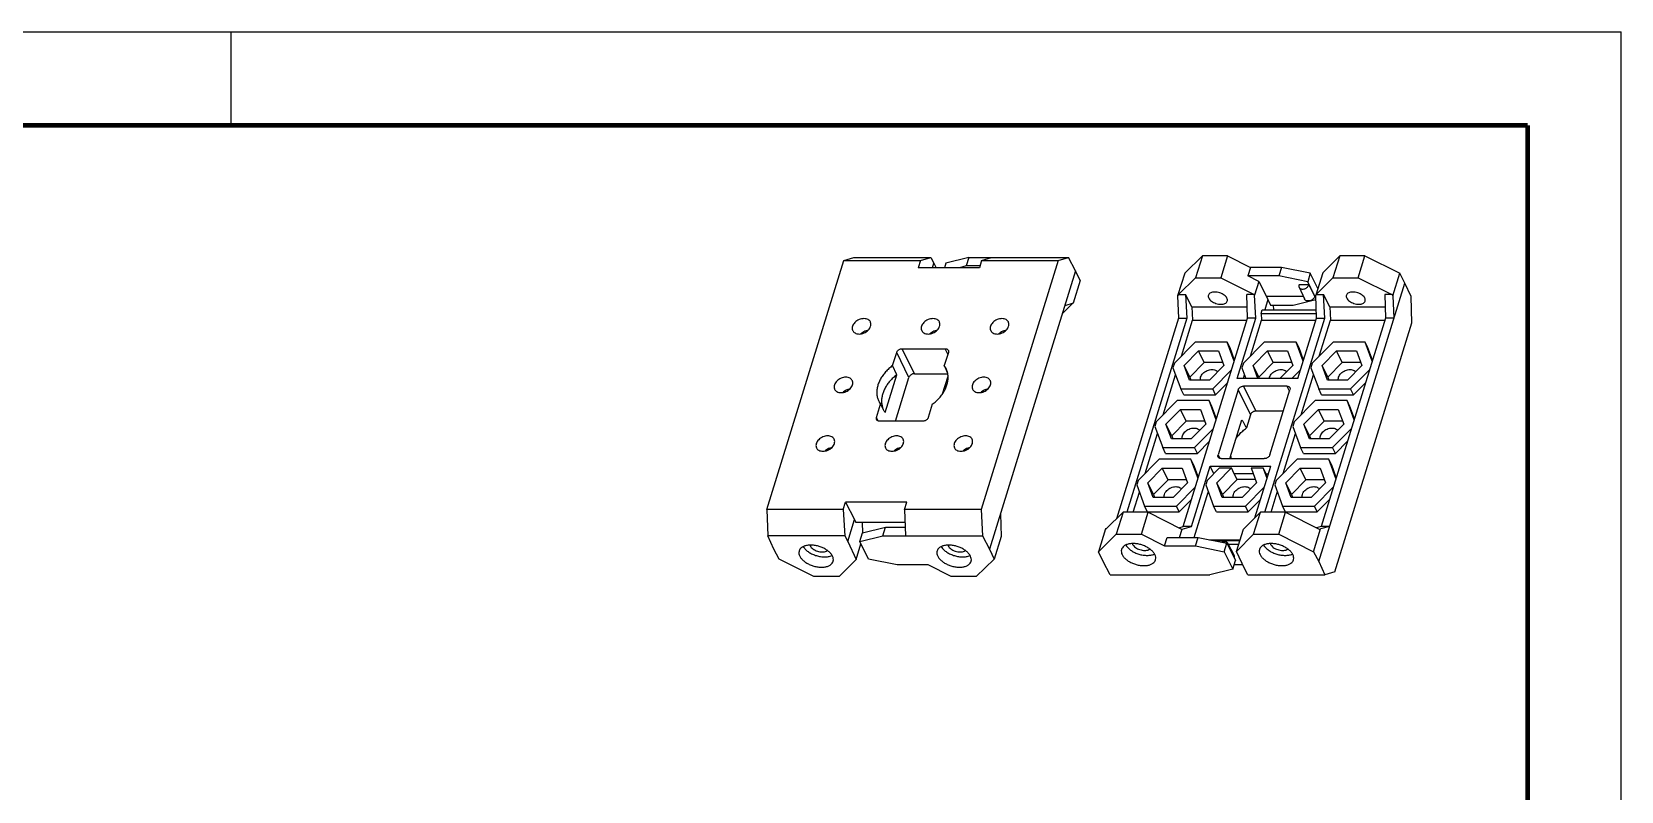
# Model space of a CAD drawing. Header units: millimetres. Extents: x 0 to 297, y 0 to 210.
# Drawn here: x 127.2 to 297, y 128.8 to 210 of the extents above; entities that cross this region are included whole.
import ezdxf

# ---------------------------------------------------------------- set-up
doc = ezdxf.new("R2010")
doc.units = ezdxf.units.MM
doc.header["$LTSCALE"] = 16.335
doc.layers.get('0').update_dxf_attribs({"linetype": 'CONTINUOUS'})
doc.layers.add('02___PRT_ALL_AXES', color=7, linetype='CONTINUOUS')
doc.layers.add('7_ALL_FEATURES', color=7, linetype='CONTINUOUS')

msp = doc.modelspace()

# ---------------------------------------------------------------- linework, layer by layer
at = {"color": 7, "linetype": 'Continuous'}
for p, q in [((0, 210), (297, 210)), ((148.5, 200), (148.5, 210)), ((297, 0), (297, 210))]:
    msp.add_line(p, q, dxfattribs=at)
at = {"color": 7, "linetype": 'Continuous', "const_width": 0.5}
for points in [[(287, 200), (10, 200)], [(287, 10), (287, 200)]]:
    msp.add_lwpolyline(points, dxfattribs=at)
at = {"layer": '02___PRT_ALL_AXES', "color": 7, "linetype": 'Continuous'}
for points, start_tangent, end_tangent in [([(252.9071, 181.8321), (252.8931, 181.6909), (252.9431, 181.522), (253.0589, 181.353), (253.2328, 181.1956), (253.4528, 181.0605), (253.704, 180.9567), (253.9693, 180.8915), (254.2305, 180.8693)], (-0.29293009, -0.95613386), (1, 0)), ([(253.5899, 182.1747), (253.3505, 182.1524), (253.1492, 182.0872), (252.9999, 181.9835), (252.9125, 181.8483), (252.9071, 181.8321)], (-1, 0), (-0.29293009, -0.95613386)), ([(254.9133, 181.2118), (254.9272, 181.353), (254.8773, 181.522), (254.7614, 181.6909), (254.5876, 181.8483), (254.3676, 181.9835), (254.1164, 182.0872), (253.8511, 182.1524), (253.5899, 182.1747)], (0.29293009, 0.95613386), (-1, 0)), ([(267.644, 181.8321), (267.6301, 181.6909), (267.68, 181.522), (267.7959, 181.353), (267.9698, 181.1956), (268.1898, 181.0605), (268.441, 180.9567), (268.7062, 180.8915), (268.9675, 180.8693)], (-0.29293009, -0.95613386), (1, 0)), ([(268.3269, 182.1747), (268.0875, 182.1524), (267.8862, 182.0872), (267.7368, 181.9835), (267.6495, 181.8483), (267.644, 181.8321)], (-1, 0), (-0.29293009, -0.95613386)), ([(269.6503, 181.2118), (269.6642, 181.353), (269.6143, 181.522), (269.4984, 181.6909), (269.3246, 181.8483), (269.1045, 181.9835), (268.8533, 182.0872), (268.5881, 182.1524), (268.3269, 182.1747)], (0.29293009, 0.95613386), (-1, 0)), ([(254.2305, 180.8693), (254.4699, 180.8915), (254.6711, 180.9567), (254.8205, 181.0605), (254.9079, 181.1956), (254.9133, 181.2118)], (1, 0), (0.29293009, 0.95613386)), ([(268.9675, 180.8693), (269.2068, 180.8915), (269.4081, 180.9567), (269.5575, 181.0605), (269.6449, 181.1956), (269.6503, 181.2118)], (1, 0), (0.29293009, 0.95613386)), ([(216.1095, 179.3327), (215.8506, 179.3047), (215.5919, 179.2225), (215.3512, 179.0918), (215.1449, 178.9214), (214.987, 178.7231), (214.8883, 178.5102), (214.8554, 178.2973), (214.8907, 178.0989), (214.9127, 178.0478)], (-1, 0), (0.44125809, -0.89738024)), ([(215.6012, 177.6877), (215.8602, 177.7157), (216.1188, 177.7979), (216.3595, 177.9286), (216.5658, 178.0989), (216.7237, 178.2973), (216.8225, 178.5102), (216.8553, 178.7231), (216.82, 178.9214), (216.798, 178.9726)], (1, 0), (-0.44125809, 0.89738024)), ([(216.798, 178.9726), (216.7189, 179.0918), (216.559, 179.2225), (216.3512, 179.3047), (216.1095, 179.3327)], (-0.44125809, 0.89738024), (-1, 0)), ([(223.478, 179.3327), (223.2191, 179.3047), (222.9604, 179.2225), (222.7197, 179.0918), (222.5134, 178.9214), (222.3555, 178.7231), (222.2567, 178.5102), (222.2239, 178.2973), (222.2592, 178.0989), (222.2812, 178.0478)], (-1, 0), (0.44125809, -0.89738024)), ([(222.9697, 177.6877), (223.2287, 177.7157), (223.4873, 177.7979), (223.728, 177.9286), (223.9343, 178.0989), (224.0922, 178.2973), (224.191, 178.5102), (224.2238, 178.7231), (224.1885, 178.9214), (224.1665, 178.9726)], (1, 0), (-0.44125809, 0.89738024)), ([(224.1665, 178.9726), (224.0874, 179.0918), (223.9275, 179.2225), (223.7197, 179.3047), (223.478, 179.3327)], (-0.44125809, 0.89738024), (-1, 0)), ([(230.8465, 179.3327), (230.5875, 179.3047), (230.3289, 179.2225), (230.0882, 179.0918), (229.8819, 178.9214), (229.724, 178.7231), (229.6252, 178.5102), (229.5924, 178.2973), (229.6277, 178.0989), (229.6497, 178.0478)], (-1, 0), (0.44125809, -0.89738024)), ([(230.3382, 177.6877), (230.5971, 177.7157), (230.8558, 177.7979), (231.0965, 177.9286), (231.3028, 178.0989), (231.4607, 178.2973), (231.5595, 178.5102), (231.5923, 178.7231), (231.557, 178.9214), (231.535, 178.9726)], (1, 0), (-0.44125809, 0.89738024)), ([(231.535, 178.9726), (231.4559, 179.0918), (231.296, 179.2225), (231.0882, 179.3047), (230.8465, 179.3327)], (-0.44125809, 0.89738024), (-1, 0)), ([(214.9127, 178.0478), (214.9918, 177.9286), (215.1517, 177.7979), (215.3595, 177.7157), (215.6012, 177.6877)], (0.44125809, -0.89738024), (1, 0)), ([(222.2812, 178.0478), (222.3603, 177.9286), (222.5202, 177.7979), (222.728, 177.7157), (222.9697, 177.6877)], (0.44125809, -0.89738024), (1, 0)), ([(229.6497, 178.0478), (229.7288, 177.9286), (229.8887, 177.7979), (230.0965, 177.7157), (230.3382, 177.6877)], (0.44125809, -0.89738024), (1, 0)), ([(214.173, 173.0661), (213.914, 173.038), (213.6554, 172.9559), (213.4147, 172.8252), (213.2084, 172.6548), (213.0505, 172.4565), (212.9517, 172.2436), (212.9189, 172.0307), (212.9542, 171.8323), (212.9762, 171.7812)], (-1, 0), (0.44125809, -0.89738024)), ([(212.9762, 171.7812), (213.0553, 171.662), (213.2152, 171.5313), (213.423, 171.4491), (213.6647, 171.4211)], (0.44125809, -0.89738024), (1, 0)), ([(213.6647, 171.4211), (213.9236, 171.4491), (214.1823, 171.5313), (214.423, 171.662), (214.6293, 171.8323), (214.7872, 172.0307), (214.8859, 172.2436), (214.9188, 172.4565), (214.8835, 172.6548), (214.8615, 172.7059)], (1, 0), (-0.44125809, 0.89738024)), ([(214.8615, 172.7059), (214.7824, 172.8252), (214.6225, 172.9559), (214.4147, 173.038), (214.173, 173.0661)], (-0.44125809, 0.89738024), (-1, 0)), ([(228.91, 173.0661), (228.651, 173.038), (228.3924, 172.9559), (228.1517, 172.8252), (227.9453, 172.6548), (227.7874, 172.4565), (227.6887, 172.2436), (227.6559, 172.0307), (227.6912, 171.8323), (227.7132, 171.7812)], (-1, 0), (0.44125809, -0.89738024)), ([(227.7132, 171.7812), (227.7922, 171.662), (227.9521, 171.5313), (228.16, 171.4491), (228.4016, 171.4211)], (0.44125809, -0.89738024), (1, 0)), ([(228.4016, 171.4211), (228.6606, 171.4491), (228.9193, 171.5313), (229.1599, 171.662), (229.3663, 171.8323), (229.5242, 172.0307), (229.6229, 172.2436), (229.6558, 172.4565), (229.6204, 172.6548), (229.5985, 172.7059)], (1, 0), (-0.44125809, 0.89738024)), ([(229.5985, 172.7059), (229.5194, 172.8252), (229.3595, 172.9559), (229.1516, 173.038), (228.91, 173.0661)], (-0.44125809, 0.89738024), (-1, 0)), ([(212.2365, 166.7995), (211.9775, 166.7714), (211.7189, 166.6893), (211.4782, 166.5585), (211.2718, 166.3882), (211.1139, 166.1898), (211.0152, 165.977), (210.9824, 165.7641), (211.0177, 165.5657), (211.0396, 165.5146)], (-1, 0), (0.44125809, -0.89738024)), ([(211.7281, 165.1545), (211.9871, 165.1825), (212.2457, 165.2647), (212.4864, 165.3954), (212.6928, 165.5657), (212.8507, 165.7641), (212.9494, 165.977), (212.9822, 166.1898), (212.9469, 166.3882), (212.925, 166.4393)], (1, 0), (-0.44125809, 0.89738024)), ([(212.925, 166.4393), (212.8459, 166.5585), (212.686, 166.6893), (212.4781, 166.7714), (212.2365, 166.7995)], (-0.44125809, 0.89738024), (-1, 0)), ([(219.605, 166.7995), (219.346, 166.7714), (219.0874, 166.6893), (218.8467, 166.5585), (218.6403, 166.3882), (218.4824, 166.1898), (218.3837, 165.977), (218.3508, 165.7641), (218.3862, 165.5657), (218.4081, 165.5146)], (-1, 0), (0.44125809, -0.89738024)), ([(219.0966, 165.1545), (219.3556, 165.1825), (219.6142, 165.2647), (219.8549, 165.3954), (220.0613, 165.5657), (220.2192, 165.7641), (220.3179, 165.977), (220.3507, 166.1898), (220.3154, 166.3882), (220.2934, 166.4393)], (1, 0), (-0.44125809, 0.89738024)), ([(220.2934, 166.4393), (220.2144, 166.5585), (220.0545, 166.6893), (219.8466, 166.7714), (219.605, 166.7995)], (-0.44125809, 0.89738024), (-1, 0)), ([(226.9734, 166.7995), (226.7145, 166.7714), (226.4558, 166.6893), (226.2152, 166.5585), (226.0088, 166.3882), (225.8509, 166.1898), (225.7522, 165.977), (225.7193, 165.7641), (225.7546, 165.5657), (225.7766, 165.5146)], (-1, 0), (0.44125809, -0.89738024)), ([(226.4651, 165.1545), (226.7241, 165.1825), (226.9827, 165.2647), (227.2234, 165.3954), (227.4297, 165.5657), (227.5877, 165.7641), (227.6864, 165.977), (227.7192, 166.1898), (227.6839, 166.3882), (227.6619, 166.4393)], (1, 0), (-0.44125809, 0.89738024)), ([(227.6619, 166.4393), (227.5829, 166.5585), (227.423, 166.6893), (227.2151, 166.7714), (226.9734, 166.7995)], (-0.44125809, 0.89738024), (-1, 0)), ([(211.0396, 165.5146), (211.1187, 165.3954), (211.2786, 165.2647), (211.4865, 165.1825), (211.7281, 165.1545)], (0.44125809, -0.89738024), (1, 0)), ([(218.4081, 165.5146), (218.4872, 165.3954), (218.6471, 165.2647), (218.855, 165.1825), (219.0966, 165.1545)], (0.44125809, -0.89738024), (1, 0)), ([(225.7766, 165.5146), (225.8557, 165.3954), (226.0156, 165.2647), (226.2235, 165.1825), (226.4651, 165.1545)], (0.44125809, -0.89738024), (1, 0)), ([(212.7473, 153.9415), (212.5745, 154.2043), (212.3225, 154.4539), (212.0042, 154.6779), (211.6353, 154.8649), (211.2344, 155.0056), (210.8217, 155.093), (210.4177, 155.1226), (210.0428, 155.093), (209.7158, 155.0056), (209.4531, 154.8649), (209.2677, 154.6779), (209.182, 154.5023)], (-0.44054271, 0.89773165), (-0.29707856, -0.95485304)), ([(209.6291, 154.9588), (209.7757, 154.7555), (210.056, 154.4893), (210.4106, 154.255), (210.8191, 154.0662), (211.2575, 153.9339), (211.7006, 153.8657), (212.1225, 153.8657), (212.4987, 153.9339), (212.7009, 154.0095)], (0.50833146, -0.8611615), (0.90551601, 0.42431209)), ([(210.3382, 155.1145), (210.3691, 155.0382), (210.4849, 154.8692), (210.6588, 154.7118), (210.8788, 154.5766), (211.13, 154.4729), (211.3953, 154.4077), (211.6565, 154.3855)], (0.30247694, -0.9531567), (1, 0)), ([(211.6565, 154.3855), (211.8959, 154.4077), (212.0971, 154.4729), (212.2014, 154.5366)], (1, 0), (0.78971503, 0.61347386)), ([(227.4843, 153.9415), (227.3115, 154.2043), (227.0595, 154.4539), (226.7411, 154.6779), (226.3723, 154.8649), (225.9714, 155.0056), (225.5586, 155.093), (225.1547, 155.1226), (224.7798, 155.093), (224.4528, 155.0056), (224.19, 154.8649), (224.0047, 154.6779), (223.919, 154.5023)], (-0.44054271, 0.89773165), (-0.29707856, -0.95485304)), ([(224.3661, 154.9588), (224.5127, 154.7555), (224.793, 154.4893), (225.1476, 154.255), (225.556, 154.0662), (225.9945, 153.9339), (226.4376, 153.8657), (226.8595, 153.8657), (227.2357, 153.9339), (227.4379, 154.0095)], (0.50833146, -0.8611615), (0.90551601, 0.42431209)), ([(225.0752, 155.1145), (225.1061, 155.0382), (225.2219, 154.8692), (225.3958, 154.7118), (225.6158, 154.5766), (225.867, 154.4729), (226.1322, 154.4077), (226.3935, 154.3855)], (0.30247694, -0.9531567), (1, 0)), ([(226.3935, 154.3855), (226.6329, 154.4077), (226.8341, 154.4729), (226.9383, 154.5366)], (1, 0), (0.78971503, 0.61347386)), ([(243.6226, 154.6663), (243.6097, 154.618), (243.6028, 154.3683), (243.6878, 154.1055)], (-0.29707856, -0.95485304), (0.44054271, -0.89773165)), ([(247.1879, 154.1055), (247.015, 154.3683), (246.7631, 154.618), (246.4447, 154.8419), (246.0758, 155.0289), (245.675, 155.1696), (245.2622, 155.257), (244.8583, 155.2866), (244.4834, 155.257), (244.1564, 155.1696), (243.8936, 155.0289), (243.7083, 154.8419), (243.6226, 154.6663)], (-0.44054271, 0.89773165), (-0.29707856, -0.95485304)), ([(244.0696, 155.1228), (244.2163, 154.9195), (244.4965, 154.6533), (244.8512, 154.419), (245.2596, 154.2302), (245.6981, 154.0979), (246.1412, 154.0297), (246.5631, 154.0297), (246.9392, 154.0979), (247.1414, 154.1735)], (0.50833146, -0.8611615), (0.90551601, 0.42431209)), ([(244.7788, 155.2785), (244.8096, 155.2022), (244.9255, 155.0333), (245.0994, 154.8758), (245.3194, 154.7407), (245.5706, 154.6369), (245.8358, 154.5717), (246.0971, 154.5495)], (0.30247694, -0.9531567), (1, 0)), ([(246.0971, 154.5495), (246.3364, 154.5717), (246.5377, 154.6369), (246.6419, 154.7007)], (1, 0), (0.78971503, 0.61347386)), ([(258.3596, 154.6663), (258.3467, 154.618), (258.3397, 154.3683), (258.4248, 154.1055)], (-0.29707856, -0.95485304), (0.44054271, -0.89773165)), ([(261.9249, 154.1055), (261.752, 154.3683), (261.5001, 154.618), (261.1817, 154.8419), (260.8128, 155.0289), (260.412, 155.1696), (259.9992, 155.257), (259.5953, 155.2866), (259.2204, 155.257), (258.8934, 155.1696), (258.6306, 155.0289), (258.4453, 154.8419), (258.3596, 154.6663)], (-0.44054271, 0.89773165), (-0.29707856, -0.95485304)), ([(258.8066, 155.1228), (258.9533, 154.9195), (259.2335, 154.6533), (259.5882, 154.419), (259.9966, 154.2302), (260.4351, 154.0979), (260.8781, 154.0297), (261.3, 154.0297), (261.6762, 154.0979), (261.8784, 154.1735)], (0.50833146, -0.8611615), (0.90551601, 0.42431209)), ([(259.5157, 155.2785), (259.5466, 155.2022), (259.6625, 155.0333), (259.8363, 154.8758), (260.0564, 154.7407), (260.3076, 154.6369), (260.5728, 154.5717), (260.834, 154.5495)], (0.30247694, -0.9531567), (1, 0)), ([(260.834, 154.5495), (261.0734, 154.5717), (261.2747, 154.6369), (261.3789, 154.7007)], (1, 0), (0.78971503, 0.61347386)), ([(209.182, 154.5023), (209.1691, 154.4539), (209.1622, 154.2043), (209.2473, 153.9415)], (-0.29707856, -0.95485304), (0.44054271, -0.89773165)), ([(209.2473, 153.9415), (209.4201, 153.6787), (209.6721, 153.4291), (209.9904, 153.2051), (210.3593, 153.0181), (210.7602, 152.8774), (211.1729, 152.7901), (211.5769, 152.7604), (211.9518, 152.7901), (212.2788, 152.8774), (212.5416, 153.0181), (212.7269, 153.2051), (212.8126, 153.3808)], (0.44054271, -0.89773165), (0.29707856, 0.95485304)), ([(212.8126, 153.3808), (212.8255, 153.4291), (212.8324, 153.6787), (212.7473, 153.9415)], (0.29707856, 0.95485304), (-0.44054271, 0.89773165)), ([(223.919, 154.5023), (223.9061, 154.4539), (223.8992, 154.2043), (223.9843, 153.9415)], (-0.29707856, -0.95485304), (0.44054271, -0.89773165)), ([(223.9843, 153.9415), (224.1571, 153.6787), (224.409, 153.4291), (224.7274, 153.2051), (225.0963, 153.0181), (225.4972, 152.8774), (225.9099, 152.7901), (226.3139, 152.7604), (226.6887, 152.7901), (227.0158, 152.8774), (227.2785, 153.0181), (227.4639, 153.2051), (227.5496, 153.3808)], (0.44054271, -0.89773165), (0.29707856, 0.95485304)), ([(227.5496, 153.3808), (227.5625, 153.4291), (227.5694, 153.6787), (227.4843, 153.9415)], (0.29707856, 0.95485304), (-0.44054271, 0.89773165)), ([(243.6878, 154.1055), (243.8607, 153.8427), (244.1126, 153.5931), (244.431, 153.3692), (244.7999, 153.1821), (245.2007, 153.0414), (245.6135, 152.9541), (246.0174, 152.9245), (246.3923, 152.9541), (246.7194, 153.0414), (246.9821, 153.1821), (247.1674, 153.3692), (247.2531, 153.5448)], (0.44054271, -0.89773165), (0.29707856, 0.95485304)), ([(247.2531, 153.5448), (247.266, 153.5931), (247.273, 153.8427), (247.1879, 154.1055)], (0.29707856, 0.95485304), (-0.44054271, 0.89773165)), ([(258.4248, 154.1055), (258.5977, 153.8427), (258.8496, 153.5931), (259.168, 153.3692), (259.5369, 153.1821), (259.9377, 153.0414), (260.3505, 152.9541), (260.7544, 152.9245), (261.1293, 152.9541), (261.4563, 153.0414), (261.7191, 153.1821), (261.9044, 153.3692), (261.9901, 153.5448)], (0.44054271, -0.89773165), (0.29707856, 0.95485304)), ([(261.9901, 153.5448), (262.003, 153.5931), (262.0099, 153.8427), (261.9249, 154.1055)], (0.29707856, 0.95485304), (-0.44054271, 0.89773165))]:
    msp.add_spline(points, degree=3, dxfattribs=dict(at, start_tangent=start_tangent, end_tangent=end_tangent))
at = {"layer": '7_ALL_FEATURES', "color": 7, "linetype": 'Continuous'}
for p, q in [((205.7281, 158.927), (213.9583, 185.5601)), ((213.9583, 185.5601), (215.0204, 185.8836)), ((213.9583, 185.5601), (222.1305, 185.5601)), ((215.0204, 185.8836), (223.2569, 185.8836)), ((222.1305, 185.5601), (221.8884, 184.7768)), ((222.1305, 185.5601), (223.2569, 185.8836)), ((223.2569, 185.8836), (223.578, 185.262)), ((223.4281, 184.7768), (223.578, 185.262)), ((223.578, 185.262), (223.8035, 184.7768)), ((224.8675, 185.262), (224.7176, 184.7768)), ((227.3256, 185.8836), (224.8675, 185.262)), ((227.3256, 185.8836), (227.0415, 184.9641)), ((227.3256, 185.8836), (237.973, 185.8836)), ((228.6744, 185.5601), (228.4323, 184.7768)), ((236.8466, 185.5601), (228.6163, 158.927)), ((228.6744, 185.5601), (229.7365, 185.8836)), ((228.6744, 185.5601), (236.8466, 185.5601)), ((236.8466, 185.5601), (237.973, 185.8836)), ((238.7115, 184.4539), (237.973, 185.8836)), ((252.2627, 186.0476), (250.3663, 184.183)), ((252.2627, 186.0476), (251.5365, 183.6976)), ((254.9503, 186.0476), (252.2627, 186.0476)), ((254.9503, 186.0476), (254.2241, 183.6976)), ((254.9503, 186.0476), (257.4025, 184.8044)), ((266.9241, 186.0476), (265.1089, 184.2159)), ((266.9241, 186.0476), (266.1979, 183.6976)), ((269.6117, 186.0476), (266.9241, 186.0476)), ((268.8855, 183.6976), (269.6117, 186.0476)), ((269.6117, 186.0476), (273.3381, 184.183)), ((228.4323, 184.7768), (221.8884, 184.7768)), ((227.0415, 184.9641), (226.3156, 184.7768)), ((228.4902, 184.9641), (227.0415, 184.9641)), ((238.7115, 184.4539), (229.513, 154.6874)), ((239.2029, 183.3968), (238.4526, 180.9689)), ((239.2029, 183.3968), (238.7115, 184.4539)), ((250.3663, 184.183), (249.616, 181.7551)), ((251.5365, 183.6976), (249.703, 181.8949)), ((251.5365, 183.6976), (254.2241, 183.6976)), ((254.2241, 183.6976), (257.7798, 181.8949)), ((257.4025, 184.8044), (257.1268, 183.9122)), ((258.2836, 183.3108), (257.1268, 183.9122)), ((260.4427, 183.9122), (257.1268, 183.9122)), ((260.7184, 184.8044), (257.4025, 184.8044)), ((260.7184, 184.8044), (260.4427, 183.9122)), ((263.5067, 183.277), (260.4427, 183.9122)), ((263.7866, 184.1828), (260.7184, 184.8044)), ((263.7866, 184.1828), (263.5067, 183.277)), ((264.5917, 182.5422), (263.7866, 184.1828)), ((265.1089, 184.2159), (264.3714, 181.8293)), ((266.1979, 183.6976), (264.4115, 181.8949)), ((266.1979, 183.6976), (268.8855, 183.6976)), ((268.8855, 183.6976), (272.4883, 181.8949)), ((272.5878, 181.7551), (273.3381, 184.183)), ((273.8842, 183.126), (273.3381, 184.183)), ((249.703, 181.8949), (249.616, 181.7551)), ((249.616, 181.7551), (249.6957, 179.3661)), ((249.703, 181.8949), (250.4536, 181.8949)), ((250.4536, 181.8949), (250.5959, 179.3661)), ((251.128, 180.5896), (250.4536, 181.8949)), ((257.0851, 179.3661), (257.0007, 181.8949)), ((257.7798, 181.8949), (257.0007, 181.8949)), ((257.7798, 181.8949), (257.8258, 181.8293)), ((258.2836, 183.3108), (257.8258, 181.8293)), ((257.9644, 179.3661), (257.8258, 181.8293)), ((258.2836, 183.3108), (259.0927, 181.6887)), ((259.0927, 181.6887), (259.2554, 181.3848)), ((263.0458, 181.6887), (259.0927, 181.6887)), ((263.6239, 182.9593), (262.5849, 182.9593)), ((262.5855, 182.6897), (263.1641, 181.4315)), ((264.2587, 181.6887), (263.5067, 183.277)), ((264.3843, 181.4418), (264.2587, 181.6887)), ((264.4115, 181.8949), (264.3714, 181.8293)), ((264.4536, 179.3661), (264.3714, 181.8293)), ((264.4115, 181.8949), (265.1906, 181.8949)), ((264.6857, 153.3596), (273.8842, 183.126)), ((265.3329, 179.3661), (265.1906, 181.8949)), ((265.8649, 180.5896), (265.1906, 181.8949)), ((272.4883, 181.8949), (271.7377, 181.8949)), ((271.7377, 181.8949), (271.8221, 179.3661)), ((272.4883, 181.8949), (272.5878, 181.7551)), ((272.5878, 181.7551), (272.7223, 179.3661)), ((274.5488, 181.6963), (273.8842, 183.126)), ((274.6426, 178.8864), (274.5488, 181.6963)), ((237.3017, 179.8916), (238.3726, 180.9445)), ((238.4526, 180.9689), (237.5496, 180.6939)), ((251.128, 180.5896), (251.207, 179.1846)), ((251.128, 180.5896), (257.0443, 180.5896)), ((258.536, 179.8871), (258.657, 180.2788)), ((258.657, 180.2788), (264.4232, 180.2788)), ((259.2554, 181.3848), (258.9136, 180.2788)), ((259.2554, 181.3848), (259.5486, 180.7768)), ((259.5486, 180.7768), (261.9594, 180.7768)), ((259.88, 180.2788), (259.8634, 180.7768)), ((261.9594, 180.7768), (264.3865, 181.3781)), ((265.8649, 180.5896), (265.944, 179.1846)), ((265.8649, 180.5896), (271.7813, 180.5896)), ((249.6957, 179.3661), (243.069, 157.9219)), ((250.5959, 179.3661), (244.1883, 158.6312)), ((249.6957, 179.3661), (250.5959, 179.3661)), ((250.0127, 175.3199), (251.207, 179.1846)), ((250.2104, 157.1196), (257.0851, 179.3661)), ((251.207, 179.1846), (257.0291, 179.1846)), ((255.974, 172.925), (257.9644, 179.3661)), ((257.9644, 179.3661), (257.0851, 179.3661)), ((257.3812, 175.3199), (258.5755, 179.1846)), ((258.536, 179.8871), (258.5755, 179.1846)), ((258.536, 179.8871), (264.4362, 179.8871)), ((258.5755, 179.1846), (264.3976, 179.1846)), ((258.9253, 158.6312), (265.3329, 179.3661)), ((262.4632, 172.925), (264.4536, 179.3661)), ((264.4536, 179.3661), (265.3329, 179.3661)), ((264.7497, 175.3199), (265.944, 179.1846)), ((271.8221, 179.3661), (264.9474, 157.1196)), ((265.944, 179.1846), (271.766, 179.1846)), ((266.4123, 152.2533), (274.6426, 178.8864)), ((272.7223, 179.3661), (271.8221, 179.3661)), ((216.3363, 177.916), (216.2914, 178.0077)), ((223.7048, 177.916), (223.6598, 178.0077)), ((231.0733, 177.916), (231.0283, 178.0077)), ((251.5042, 176.8296), (249.2659, 174.5639)), ((254.9075, 176.8296), (251.5042, 176.8296)), ((255.6668, 174.7765), (254.9075, 176.8296)), ((255.2126, 176.208), (254.9075, 176.8296)), ((258.8726, 176.8296), (256.6344, 174.5639)), ((262.276, 176.8296), (258.8726, 176.8296)), ((262.581, 176.208), (262.276, 176.8296)), ((263.0353, 174.7765), (262.276, 176.8296)), ((266.2411, 176.8296), (264.0029, 174.5639)), ((269.6445, 176.8296), (266.2411, 176.8296)), ((269.9495, 176.208), (269.6445, 176.8296)), ((270.4038, 174.7765), (269.6445, 176.8296)), ((219.1646, 174.3161), (219.6013, 175.7294)), ((220.1829, 176.121), (224.7882, 176.121)), ((225.1277, 175.7294), (224.691, 174.3161)), ((250.3041, 174.3229), (251.8518, 175.8896)), ((252.4619, 174.6464), (251.8518, 175.8896)), ((251.8518, 175.8896), (253.9789, 175.8896)), ((253.9789, 175.8896), (254.5583, 174.3229)), ((255.701, 174.8872), (255.2126, 176.208)), ((257.6726, 174.3229), (259.2203, 175.8896)), ((259.8304, 174.6464), (259.2203, 175.8896)), ((259.2203, 175.8896), (261.3474, 175.8896)), ((261.3474, 175.8896), (261.9268, 174.3229)), ((263.0695, 174.8872), (262.581, 176.208)), ((265.0411, 174.3229), (266.5888, 175.8896)), ((266.5888, 175.8896), (268.7159, 175.8896)), ((267.1989, 174.6464), (266.5888, 175.8896)), ((268.7159, 175.8896), (269.2953, 174.3229)), ((270.438, 174.8872), (269.9495, 176.208)), ((218.3606, 169.3012), (219.6028, 173.3211)), ((219.6028, 173.3211), (219.1646, 174.3161)), ((221.4946, 173.4481), (225.0521, 173.4481)), ((224.505, 171.3011), (225.0875, 173.186)), ((224.8782, 173.8911), (224.691, 174.3161)), ((225.0374, 173.5297), (224.8782, 173.8911)), ((248.0762, 169.0533), (249.3966, 173.326)), ((249.2659, 174.5639), (249.117, 174.082)), ((249.117, 174.082), (249.9549, 171.8163)), ((250.8835, 172.7563), (250.3041, 174.3229)), ((250.9142, 173.0797), (250.3041, 174.3229)), ((252.4619, 174.6464), (250.9142, 173.0797)), ((254.4387, 174.6464), (252.4619, 174.6464)), ((254.5583, 174.3229), (253.0106, 172.7563)), ((253.3583, 171.8163), (255.3865, 173.8694)), ((256.6344, 174.5639), (256.4855, 174.082)), ((256.4855, 174.082), (256.9134, 172.925)), ((256.6411, 172.925), (256.7651, 173.326)), ((258.1896, 172.925), (257.6726, 174.3229)), ((258.2827, 173.0797), (257.6726, 174.3229)), ((259.8304, 174.6464), (258.2827, 173.0797)), ((261.8072, 174.6464), (259.8304, 174.6464)), ((261.9268, 174.3229), (260.5458, 172.925)), ((261.822, 172.925), (262.755, 173.8694)), ((262.8132, 169.0533), (264.1335, 173.326)), ((264.0029, 174.5639), (263.8539, 174.082)), ((263.8539, 174.082), (264.6919, 171.8163)), ((265.6512, 173.0797), (265.0411, 174.3229)), ((265.6205, 172.7563), (265.0411, 174.3229)), ((267.1989, 174.6464), (265.6512, 173.0797)), ((269.1757, 174.6464), (267.1989, 174.6464)), ((269.2953, 174.3229), (267.7476, 172.7563)), ((268.0953, 171.8163), (270.1235, 173.8694)), ((214.3998, 171.6494), (214.3548, 171.741)), ((219.4636, 168.3661), (220.913, 173.0565)), ((229.1368, 171.6494), (229.0918, 171.741)), ((250.26, 171.1947), (249.9549, 171.8163)), ((249.9549, 171.8163), (253.3583, 171.8163)), ((253.0106, 172.7563), (250.8835, 172.7563)), ((250.9142, 173.0797), (251.0338, 172.7563)), ((253.6633, 171.1947), (253.3583, 171.8163)), ((253.6633, 171.1947), (254.9682, 172.5155)), ((256.0857, 171.7286), (253.9313, 164.757)), ((262.4632, 172.925), (255.974, 172.925)), ((261.2725, 172.1203), (256.6672, 172.1203)), ((258.2827, 173.0797), (258.3399, 172.925)), ((259.4577, 164.757), (261.612, 171.7286)), ((264.6919, 171.8163), (268.0953, 171.8163)), ((264.9969, 171.1947), (264.6919, 171.8163)), ((267.7476, 172.7563), (265.6205, 172.7563)), ((265.6512, 173.0797), (265.7708, 172.7563)), ((268.4003, 171.1947), (268.0953, 171.8163)), ((268.4003, 171.1947), (269.7051, 172.5155)), ((217.4469, 168.7578), (217.8837, 170.1711)), ((217.7449, 170.3886), (217.8837, 170.1711)), ((223.4101, 170.1711), (222.9733, 168.7578)), ((249.5676, 170.563), (247.3294, 168.2973)), ((252.971, 170.563), (249.5676, 170.563)), ((250.26, 171.1947), (253.6633, 171.1947)), ((253.276, 169.9414), (252.971, 170.563)), ((253.7303, 168.5099), (252.971, 170.563)), ((253.7645, 168.6205), (253.276, 169.9414)), ((264.3046, 170.563), (262.0663, 168.2973)), ((267.708, 170.563), (264.3046, 170.563)), ((264.9969, 171.1947), (268.4003, 171.1947)), ((268.013, 169.9414), (267.708, 170.563)), ((268.4673, 168.5099), (267.708, 170.563)), ((268.5015, 168.6205), (268.013, 169.9414)), ((222.3917, 168.3661), (217.7864, 168.3661)), ((247.3294, 168.2973), (247.1804, 167.8154)), ((248.3676, 168.0563), (249.9153, 169.623)), ((250.5254, 168.3798), (248.9777, 166.8131)), ((250.5254, 168.3798), (249.9153, 169.623)), ((249.9153, 169.623), (252.0424, 169.623)), ((252.5022, 168.3798), (250.5254, 168.3798)), ((252.0424, 169.623), (252.6218, 168.0563)), ((255.2415, 164.4924), (256.4837, 168.5122)), ((257.3974, 169.0557), (256.9606, 167.6424)), ((260.9071, 169.4474), (257.9789, 169.4474)), ((262.0663, 168.2973), (261.9174, 167.8154)), ((263.1046, 168.0563), (264.6522, 169.623)), ((265.2623, 168.3798), (263.7146, 166.8131)), ((264.6522, 169.623), (266.7793, 169.623)), ((265.2623, 168.3798), (264.6522, 169.623)), ((267.2391, 168.3798), (265.2623, 168.3798)), ((266.7793, 169.623), (267.3588, 168.0563)), ((246.1397, 162.7866), (247.46, 167.0594)), ((247.1804, 167.8154), (248.0184, 165.5497)), ((248.9777, 166.8131), (248.3676, 168.0563)), ((248.947, 166.4897), (248.3676, 168.0563)), ((251.0741, 166.4897), (248.947, 166.4897)), ((248.9777, 166.8131), (249.0973, 166.4897)), ((252.6218, 168.0563), (251.0741, 166.4897)), ((251.4218, 165.5497), (253.45, 167.6028)), ((260.8766, 162.7866), (262.197, 167.0594)), ((261.9174, 167.8154), (262.7554, 165.5497)), ((263.7146, 166.8131), (263.1046, 168.0563)), ((263.684, 166.4897), (263.1046, 168.0563)), ((265.8111, 166.4897), (263.684, 166.4897)), ((263.7146, 166.8131), (263.8343, 166.4897)), ((267.3588, 168.0563), (265.8111, 166.4897)), ((266.1587, 165.5497), (268.187, 167.6028)), ((212.4633, 165.3828), (212.4183, 165.4744)), ((219.8394, 165.3869), (219.7926, 165.4763)), ((227.2002, 165.3828), (227.1553, 165.4744)), ((248.3234, 164.9281), (248.0184, 165.5497)), ((248.0184, 165.5497), (251.4218, 165.5497)), ((248.3234, 164.9281), (251.7268, 164.9281)), ((251.7268, 164.9281), (251.4218, 165.5497)), ((251.7268, 164.9281), (253.0316, 166.2489)), ((262.7554, 165.5497), (266.1587, 165.5497)), ((263.0604, 164.9281), (262.7554, 165.5497)), ((263.0604, 164.9281), (266.4638, 164.9281)), ((266.4638, 164.9281), (266.1587, 165.5497)), ((266.4638, 164.9281), (267.7686, 166.2489)), ((247.6311, 164.2964), (245.3928, 162.0307)), ((246.4311, 161.7897), (247.9787, 163.3564)), ((251.0344, 164.2964), (247.6311, 164.2964)), ((248.5888, 162.1131), (247.9787, 163.3564)), ((247.9787, 163.3564), (250.1058, 163.3564)), ((250.1058, 163.3564), (250.6853, 161.7897)), ((251.3395, 163.6748), (251.0344, 164.2964)), ((251.7938, 162.2432), (251.0344, 164.2964)), ((251.0897, 157.1196), (253.0801, 163.5606)), ((251.828, 162.3539), (251.3395, 163.6748)), ((254.0845, 163.37), (252.7613, 162.0307)), ((253.4803, 162.7584), (253.0801, 163.5606)), ((253.0801, 163.5606), (259.5694, 163.5606)), ((253.7995, 161.7897), (255.3607, 163.37)), ((254.0845, 163.37), (255.3607, 163.37)), ((254.2708, 164.3653), (258.8761, 164.3653)), ((255.2415, 164.4924), (255.2974, 164.3653)), ((255.6523, 162.7348), (255.3607, 163.37)), ((257.4693, 163.37), (258.7455, 163.37)), ((257.4693, 163.37), (258.0537, 161.7897)), ((257.8622, 158.0362), (259.5694, 163.5606)), ((259.0556, 162.7348), (258.7455, 163.37)), ((259.1623, 162.2432), (258.7455, 163.37)), ((262.3681, 164.2964), (260.1298, 162.0307)), ((261.168, 161.7897), (262.7157, 163.3564)), ((265.7714, 164.2964), (262.3681, 164.2964)), ((262.7157, 163.3564), (264.8428, 163.3564)), ((263.3258, 162.1131), (262.7157, 163.3564)), ((264.8428, 163.3564), (265.4222, 161.7897)), ((266.0765, 163.6748), (265.7714, 164.2964)), ((266.5308, 162.2432), (265.7714, 164.2964)), ((266.565, 162.3539), (266.0765, 163.6748)), ((245.3928, 162.0307), (245.2439, 161.5488)), ((245.2439, 161.5488), (246.0819, 159.2831)), ((247.0411, 160.5465), (246.4311, 161.7897)), ((247.0105, 160.2231), (246.4311, 161.7897)), ((248.5888, 162.1131), (247.0411, 160.5465)), ((250.5656, 162.1131), (248.5888, 162.1131)), ((250.6853, 161.7897), (249.1376, 160.2231)), ((249.4852, 159.2831), (251.5135, 161.3362)), ((252.7613, 162.0307), (252.6124, 161.5488)), ((252.6124, 161.5488), (253.4504, 159.2831)), ((254.4096, 160.5465), (253.7995, 161.7897)), ((254.379, 160.2231), (253.7995, 161.7897)), ((255.9708, 162.1268), (254.4096, 160.5465)), ((257.7042, 162.7348), (255.6523, 162.7348)), ((255.9708, 162.1268), (255.6523, 162.7348)), ((257.9291, 162.1268), (255.9708, 162.1268)), ((258.0537, 161.7897), (256.5061, 160.2231)), ((256.8537, 159.2831), (258.882, 161.3362)), ((259.0556, 162.7348), (259.3142, 162.7348)), ((259.1965, 162.3539), (259.0556, 162.7348)), ((260.1298, 162.0307), (259.9809, 161.5488)), ((259.9809, 161.5488), (260.8188, 159.2831)), ((261.7781, 160.5465), (261.168, 161.7897)), ((261.7475, 160.2231), (261.168, 161.7897)), ((263.3258, 162.1131), (261.7781, 160.5465)), ((265.3026, 162.1131), (263.3258, 162.1131)), ((265.4222, 161.7897), (263.8746, 160.2231)), ((264.2222, 159.2831), (266.2505, 161.3362)), ((213.9002, 158.927), (214.1423, 159.7103)), ((214.1423, 159.7103), (215.1057, 157.8455)), ((220.6862, 159.7103), (214.1423, 159.7103)), ((220.4441, 158.927), (220.6862, 159.7103)), ((244.8555, 158.6312), (245.5235, 160.7928)), ((249.1376, 160.2231), (247.0105, 160.2231)), ((247.0411, 160.5465), (247.1608, 160.2231)), ((249.7903, 158.6615), (251.0951, 159.9823)), ((251.3893, 155.9301), (252.892, 160.7928)), ((256.5061, 160.2231), (254.379, 160.2231)), ((254.4096, 160.5465), (254.5292, 160.2231)), ((257.1588, 158.6615), (258.4636, 159.9823)), ((259.5925, 158.6312), (260.2605, 160.7928)), ((263.8746, 160.2231), (261.7475, 160.2231)), ((261.7781, 160.5465), (261.8977, 160.2231)), ((264.5272, 158.6615), (265.8321, 159.9823)), ((205.7281, 158.927), (205.8219, 156.1171)), ((213.9002, 158.927), (205.7281, 158.927)), ((213.9002, 158.927), (214.0584, 156.1171)), ((228.6163, 158.927), (220.4441, 158.927)), ((220.4441, 158.927), (220.5379, 156.1171)), ((228.6163, 158.927), (228.7744, 156.1171)), ((230.6749, 158.4474), (230.7547, 156.0584)), ((243.7904, 158.6312), (241.9569, 156.8285)), ((243.7904, 158.6312), (243.0642, 156.2812)), ((246.478, 158.6312), (243.7904, 158.6312)), ((245.7518, 156.2812), (246.478, 158.6312)), ((246.3869, 158.6615), (246.0819, 159.2831)), ((246.0819, 159.2831), (249.4852, 159.2831)), ((246.3869, 158.6615), (249.7903, 158.6615)), ((246.478, 158.6312), (250.0337, 156.8285)), ((249.7903, 158.6615), (249.4852, 159.2831)), ((253.4504, 159.2831), (256.8537, 159.2831)), ((253.7554, 158.6615), (253.4504, 159.2831)), ((253.7554, 158.6615), (257.1588, 158.6615)), ((258.4518, 158.6312), (256.6653, 156.8285)), ((257.1588, 158.6615), (256.8537, 159.2831)), ((257.7256, 156.2812), (258.4518, 158.6312)), ((261.1394, 158.6312), (258.4518, 158.6312)), ((260.4132, 156.2812), (261.1394, 158.6312)), ((260.8188, 159.2831), (264.2222, 159.2831)), ((261.1239, 158.6615), (260.8188, 159.2831)), ((261.1239, 158.6615), (264.5272, 158.6615)), ((261.1394, 158.6312), (264.7422, 156.8285)), ((264.5272, 158.6615), (264.2222, 159.2831)), ((214.3795, 155.4955), (215.1057, 157.8455)), ((215.1057, 157.8455), (215.2502, 157.5347)), ((220.4906, 157.5347), (215.2502, 157.5347)), ((215.669, 155.4955), (215.9573, 156.4287)), ((215.9842, 156.4353), (215.9475, 157.5347)), ((215.9573, 156.4287), (218.4112, 157.0366)), ((218.1271, 156.1171), (218.4112, 157.0366)), ((218.4112, 157.0366), (220.5072, 157.0366)), ((241.9181, 156.8446), (241.1678, 154.4166)), ((243.0642, 156.2812), (241.1678, 154.4166)), ((241.9981, 156.8689), (241.9181, 156.8446)), ((241.9569, 156.8285), (241.9181, 156.8446)), ((243.0642, 156.2812), (245.7518, 156.2812)), ((245.7518, 156.2812), (248.204, 155.0379)), ((249.7413, 156.9767), (250.2104, 157.1196)), ((249.8223, 155.9301), (250.1023, 156.836)), ((250.0337, 156.8285), (250.1023, 156.836)), ((250.1023, 156.836), (251.0897, 157.1196)), ((251.0897, 157.1196), (250.2104, 157.1196)), ((255.9104, 154.4495), (256.6479, 156.836)), ((257.7256, 156.2812), (255.9104, 154.4495)), ((256.6479, 156.836), (256.6836, 156.8469)), ((256.6653, 156.8285), (256.6479, 156.836)), ((257.7256, 156.2812), (260.4132, 156.2812)), ((260.4132, 156.2812), (264.1396, 154.4166)), ((264.1396, 154.4166), (264.8899, 156.8446)), ((264.9474, 157.1196), (264.4582, 156.9706)), ((264.7422, 156.8285), (264.8899, 156.8446)), ((265.8476, 157.1196), (264.8899, 156.8446)), ((265.8476, 157.1196), (264.9474, 157.1196)), ((206.4865, 154.6874), (205.8219, 156.1171)), ((214.0584, 156.1171), (205.8219, 156.1171)), ((207.0325, 153.6304), (206.4865, 154.6874)), ((214.0584, 156.1171), (214.3795, 155.4955)), ((214.3795, 155.4955), (215.2618, 153.5976)), ((215.2618, 153.5976), (215.779, 155.2713)), ((215.669, 155.4955), (218.1271, 156.1171)), ((216.5841, 153.6307), (215.669, 155.4955)), ((218.1271, 156.1171), (228.7744, 156.1171)), ((228.7744, 156.1171), (229.513, 154.6874)), ((229.513, 154.6874), (230.0044, 153.6304)), ((230.7547, 156.0584), (230.0044, 153.6304)), ((248.204, 155.0379), (248.4797, 155.9301)), ((248.204, 155.0379), (251.5198, 155.0379)), ((248.4797, 155.9301), (251.7955, 155.9301)), ((251.5198, 155.0379), (251.7955, 155.9301)), ((251.5198, 155.0379), (254.5881, 154.4163)), ((251.7955, 155.9301), (254.868, 155.3221)), ((253.0351, 155.6848), (256.2921, 155.6848)), ((253.4437, 155.604), (256.2671, 155.604)), ((254.5881, 154.4163), (254.868, 155.3221)), ((254.868, 155.3221), (255.6411, 153.8023)), ((254.9824, 155.3011), (255.6236, 154.0737)), ((255.0288, 155.2123), (256.1461, 155.2123)), ((210.7589, 151.7659), (207.0325, 153.6304)), ((213.4465, 151.7659), (215.2618, 153.5976)), ((219.6523, 153.0091), (216.5841, 153.6307)), ((222.9681, 153.0091), (219.6523, 153.0091)), ((225.4203, 151.7659), (222.9681, 153.0091)), ((228.108, 151.7659), (230.0044, 153.6304)), ((241.6591, 153.3596), (241.1678, 154.4166)), ((242.3977, 151.9299), (241.6591, 153.3596)), ((254.5881, 154.4163), (255.5032, 152.5515)), ((255.5032, 152.5515), (255.7916, 153.4847)), ((255.6411, 153.8023), (255.7916, 153.4847)), ((255.6531, 153.0367), (256.5671, 153.0367)), ((256.7927, 152.5515), (255.9104, 154.4495)), ((264.1396, 154.4166), (264.6857, 153.3596)), ((264.6857, 153.3596), (265.3503, 151.9299)), ((213.4465, 151.7659), (210.7589, 151.7659)), ((228.108, 151.7659), (225.4203, 151.7659)), ((242.3977, 151.9299), (253.045, 151.9299)), ((255.5032, 152.5515), (253.045, 151.9299)), ((257.1138, 151.9299), (256.7927, 152.5515)), ((257.1138, 151.9299), (265.3503, 151.9299)), ((266.4123, 152.2533), (265.3503, 151.9299))]:
    msp.add_line(p, q, dxfattribs=at)
at = {"layer": '7_ALL_FEATURES', "color": 9, "linetype": 'Continuous'}
for p, q in [((220.913, 173.0565), (219.6013, 175.7294)), ((221.4946, 173.4481), (220.1829, 176.121)), ((225.0708, 175.5452), (224.7882, 176.121)), ((256.0857, 171.7286), (257.3974, 169.0557)), ((256.6672, 172.1203), (257.9789, 169.4474)), ((261.2725, 172.1203), (261.5551, 171.5444)), ((217.6232, 168.3986), (217.4469, 168.7578)), ((253.9313, 164.757), (254.1076, 164.3978))]:
    msp.add_line(p, q, dxfattribs=at)
at = {"layer": '7_ALL_FEATURES', "color": 7, "linetype": 'Continuous'}
for centre, radius, start, end in [((223.0044, 173.0864), 2.0872, 23.251527, 36.095128), ((222.8281, 173.0471), 2.2684, 5.242695, 6.708979), ((257.5734, 164.7691), 2.2993, 183.54052, 185.241042), ((257.5426, 164.7664), 2.2684, 185.242695, 186.708979), ((257.5076, 164.762), 2.2331, 186.703199, 190.271097), ((254.7074, 155.1548), 0.3116, 43.5693, 48.405068), ((254.7118, 155.1587), 0.3057, 27.727124, 43.591576)]:
    msp.add_arc(centre, radius, start, end, dxfattribs=at)
for points, start_tangent, end_tangent in [([(262.5849, 182.9593), (262.558, 182.829), (262.5781, 182.7073), (262.5855, 182.6898)], (-0.35668916, -0.93422312), (0.41916557, -0.90790981)), ([(262.5855, 182.6898), (262.6431, 182.606), (262.7488, 182.5323), (262.8832, 182.4943), (263.0383, 182.4943), (263.1962, 182.5323), (263.3474, 182.606), (263.475, 182.7073), (263.5704, 182.829), (263.6239, 182.9593)], (0.41916557, -0.90790981), (0.22991498, 0.97321072)), ([(264.2587, 181.6887), (264.1868, 181.5435), (264.0678, 181.4125), (263.9134, 181.3085), (263.7387, 181.2418), (263.5608, 181.2187), (263.3972, 181.2418), (263.2637, 181.3085), (263.1736, 181.4125), (263.1642, 181.4314)], (-0.29524737, -0.95542084), (-0.41671416, 0.90903757)), ([(263.6239, 182.9593), (263.8346, 182.5381), (264.0462, 182.1146), (264.2587, 181.6887)], (0.44752681, -0.89427052), (0.4463708, -0.89484809)), ([(216.5286, 178.0741), (216.4607, 178.0614), (216.202, 177.9793), (215.9613, 177.8486), (215.7887, 177.7111)], (-0.98762609, -0.15682696), (-0.72841369, -0.68513757)), ([(223.8971, 178.0741), (223.8291, 178.0614), (223.5705, 177.9793), (223.3298, 177.8486), (223.1572, 177.7111)], (-0.98762609, -0.15682696), (-0.72841369, -0.68513757)), ([(231.2656, 178.0741), (231.1976, 178.0614), (230.939, 177.9793), (230.6983, 177.8486), (230.5257, 177.7111)], (-0.98762609, -0.15682696), (-0.72841369, -0.68513757)), ([(219.6013, 175.7294), (219.6476, 175.8296), (219.7236, 175.9253), (219.822, 176.0064), (219.9365, 176.0686), (220.061, 176.108), (220.1829, 176.121)], (0.29524737, 0.95542084), (1, 0)), ([(224.7882, 176.121), (224.902, 176.108), (225.0023, 176.0685), (225.0785, 176.0062), (225.116, 175.9496)], (1, 0), (0.4415145, -0.89725412)), ([(225.116, 175.9496), (225.1265, 175.9251), (225.1433, 175.8296), (225.1277, 175.7294)], (0.4415145, -0.89725412), (-0.29524737, -0.95542084)), ([(219.1646, 174.3161), (218.7684, 173.9902), (218.4158, 173.6345), (218.1124, 173.2544), (217.8641, 172.8573), (217.6745, 172.4491), (217.5475, 172.038), (217.4848, 171.6298), (217.4877, 171.2328), (217.5562, 170.8527), (217.6889, 170.4969), (217.7449, 170.3886)], (-0.80271332, -0.5963651), (0.48519862, -0.87440397)), ([(219.6028, 173.3211), (219.2241, 173.0029), (218.8872, 172.657), (218.5973, 172.2885), (218.3597, 171.9043), (218.1778, 171.5098), (218.055, 171.1126), (217.9931, 170.718), (217.9932, 170.3338), (218.0554, 169.9653), (218.1615, 169.6573)], (-0.79592094, -0.60540058), (0.39902451, -0.91694026)), ([(221.4946, 173.4481), (221.3727, 173.4351), (221.2482, 173.3957), (221.1336, 173.3335), (221.0353, 173.2524), (220.9593, 173.1566), (220.913, 173.0565)], (-1, 0), (-0.29524737, -0.95542084)), ([(223.4101, 170.1711), (223.8063, 170.4969), (224.1588, 170.8527), (224.4622, 171.2328), (224.7105, 171.6298), (224.9001, 172.038), (225.0272, 172.4491), (225.0899, 172.8573), (225.087, 173.2544)], (0.80271332, 0.5963651), (-0.09139238, 0.99581496)), ([(225.0809, 173.3121), (225.0185, 173.6345), (224.9221, 173.9104)], (-0.11684456, 0.99315022), (-0.39469523, 0.9188121)), ([(252.0525, 172.7546), (252.0414, 172.8668), (252.0742, 173.0797), (252.1729, 173.2926), (252.3308, 173.491), (252.5372, 173.6613), (252.7779, 173.792), (253.0365, 173.8742), (253.2955, 173.9022)], (-0.19277261, 0.98124346), (1, 0)), ([(253.2955, 173.9022), (253.5371, 173.8742), (253.745, 173.792), (253.9048, 173.6614)], (1, 0), (0.65468704, -0.75590005)), ([(259.4122, 172.9256), (259.4427, 173.0797), (259.5414, 173.2926), (259.6993, 173.491), (259.9057, 173.6613), (260.1464, 173.792), (260.405, 173.8742), (260.664, 173.9022)], (0.08450015, 0.99642347), (1, 0)), ([(260.664, 173.9022), (260.9056, 173.8742), (261.1135, 173.792), (261.2733, 173.6614)], (1, 0), (0.65468704, -0.75590005)), ([(266.7895, 172.7546), (266.7783, 172.8668), (266.8112, 173.0797), (266.9099, 173.2926), (267.0678, 173.491), (267.2742, 173.6613), (267.5148, 173.792), (267.7735, 173.8742), (268.0324, 173.9022)], (-0.19277261, 0.98124346), (1, 0)), ([(268.0324, 173.9022), (268.2741, 173.8742), (268.482, 173.792), (268.6418, 173.6614)], (1, 0), (0.65468704, -0.75590005)), ([(214.5921, 171.8074), (214.5241, 171.7948), (214.2655, 171.7127), (214.0248, 171.5819), (213.8522, 171.4445)], (-0.98762609, -0.15682696), (-0.72841369, -0.68513757)), ([(229.329, 171.8074), (229.2611, 171.7948), (229.0025, 171.7127), (228.7618, 171.5819), (228.5892, 171.4445)], (-0.98762609, -0.15682696), (-0.72841369, -0.68513757)), ([(256.0857, 171.7286), (256.132, 171.8289), (256.2078, 171.9244), (256.306, 172.0055), (256.4206, 172.0678), (256.5454, 172.1073), (256.6672, 172.1203)], (0.29524737, 0.95542084), (1, 0)), ([(261.2725, 172.1203), (261.3864, 172.1072), (261.4865, 172.0679), (261.5626, 172.0057), (261.6004, 171.9489)], (1, 0), (0.44157257, -0.89722554)), ([(261.6004, 171.9489), (261.6108, 171.9245), (261.6277, 171.8288), (261.612, 171.7286)], (0.44157257, -0.89722554), (-0.29524737, -0.95542084)), ([(218.3606, 169.3012), (218.2023, 169.5898), (218.0433, 169.8798), (217.8837, 170.1711)], (-0.4811153, 0.87665733), (-0.48038864, 0.87705573)), ([(217.4586, 168.5375), (217.4481, 168.562), (217.4313, 168.6575), (217.4469, 168.7578)], (-0.4415145, 0.89725412), (0.29524737, 0.95542084)), ([(217.7864, 168.3661), (217.6727, 168.3791), (217.5723, 168.4186), (217.4962, 168.4809), (217.4586, 168.5375)], (-1, 0), (-0.4415145, 0.89725412)), ([(222.9733, 168.7578), (222.927, 168.6576), (222.851, 168.5619), (222.7527, 168.4807), (222.6381, 168.4185), (222.5137, 168.3792), (222.3917, 168.3661)], (-0.29524737, -0.95542084), (-1, 0)), ([(256.4837, 168.5122), (256.642, 168.2236), (256.801, 167.9337), (256.9606, 167.6424)], (0.4811153, -0.87665733), (0.48038864, -0.87705573)), ([(257.9789, 169.4474), (257.8571, 169.4343), (257.7323, 169.3948), (257.6177, 169.3325), (257.5195, 169.2514), (257.4437, 169.1559), (257.3974, 169.0557)], (-1, 0), (-0.29524737, -0.95542084)), ([(250.116, 166.488), (250.1048, 166.6002), (250.1377, 166.8131), (250.2364, 167.026), (250.3943, 167.2244), (250.6006, 167.3947), (250.8413, 167.5254), (251.1, 167.6076), (251.3589, 167.6356)], (-0.19277261, 0.98124346), (1, 0)), ([(251.3589, 167.6356), (251.6006, 167.6076), (251.8084, 167.5254), (251.9683, 167.3948)], (1, 0), (0.65468704, -0.75590005)), ([(255.8625, 166.5146), (255.9084, 166.5807), (256.2118, 166.9608), (256.5644, 167.3166), (256.9606, 167.6424)], (0.56279623, 0.82659567), (0.80271332, 0.5963651)), ([(264.853, 166.488), (264.8418, 166.6002), (264.8746, 166.8131), (264.9734, 167.026), (265.1313, 167.2244), (265.3376, 167.3947), (265.5783, 167.5254), (265.8369, 167.6076), (266.0959, 167.6356)], (-0.19277261, 0.98124346), (1, 0)), ([(266.0959, 167.6356), (266.3376, 167.6076), (266.5454, 167.5254), (266.7052, 167.3948)], (1, 0), (0.65468704, -0.75590005)), ([(212.6555, 165.5408), (212.5876, 165.5282), (212.3289, 165.446), (212.0883, 165.3153), (211.9157, 165.1779)], (-0.98762609, -0.15682696), (-0.72841369, -0.68513757)), ([(220.024, 165.5408), (219.9561, 165.5282), (219.6974, 165.446), (219.4567, 165.3153), (219.2842, 165.1779)], (-0.98762609, -0.15682696), (-0.72841369, -0.68513757)), ([(227.3925, 165.5408), (227.3246, 165.5282), (227.0659, 165.446), (226.8252, 165.3153), (226.6526, 165.1779)], (-0.98762609, -0.15682696), (-0.72841369, -0.68513757)), ([(253.943, 164.5368), (253.9325, 164.5611), (253.9156, 164.6568), (253.9313, 164.757)], (-0.44157257, 0.89722554), (0.29524737, 0.95542084)), ([(259.4577, 164.757), (259.4113, 164.6568), (259.3355, 164.5613), (259.2373, 164.4802), (259.1227, 164.4179), (258.9979, 164.3784), (258.8761, 164.3653)], (-0.29524737, -0.95542084), (-1, 0)), ([(254.2708, 164.3653), (254.1569, 164.3784), (254.0568, 164.4178), (253.9807, 164.48), (253.943, 164.5368)], (-1, 0), (-0.44157257, 0.89722554)), ([(248.1795, 160.2214), (248.1683, 160.3336), (248.2011, 160.5465), (248.2999, 160.7594), (248.4578, 160.9577), (248.6641, 161.1281), (248.9048, 161.2588), (249.1634, 161.341), (249.4224, 161.369)], (-0.19277261, 0.98124346), (1, 0)), ([(249.4224, 161.369), (249.6641, 161.341), (249.8719, 161.2588), (250.0317, 161.1282)], (1, 0), (0.65468704, -0.75590005)), ([(255.548, 160.2214), (255.5368, 160.3336), (255.5696, 160.5465), (255.6684, 160.7594), (255.8263, 160.9577), (256.0326, 161.1281), (256.2733, 161.2588), (256.5319, 161.341), (256.7909, 161.369)], (-0.19277261, 0.98124346), (1, 0)), ([(256.7909, 161.369), (257.0325, 161.341), (257.2404, 161.2588), (257.4002, 161.1282)], (1, 0), (0.65468704, -0.75590005)), ([(262.9165, 160.2214), (262.9053, 160.3336), (262.9381, 160.5465), (263.0368, 160.7594), (263.1948, 160.9577), (263.4011, 161.1281), (263.6418, 161.2588), (263.9004, 161.341), (264.1594, 161.369)], (-0.19277261, 0.98124346), (1, 0)), ([(264.1594, 161.369), (264.401, 161.341), (264.6089, 161.2588), (264.7687, 161.1282)], (1, 0), (0.65468704, -0.75590005)), ([(254.9143, 155.3878), (254.8256, 155.4452), (254.6913, 155.4832), (254.5361, 155.4832), (254.3782, 155.4452), (254.3387, 155.4298)], (-0.7473888, 0.66438693), (-0.92109489, -0.38933817)), ([(255.004, 155.0632), (255.0164, 155.1485), (254.9963, 155.2702), (254.9824, 155.301)], (0.25357562, 0.96731557), (-0.46427362, 0.88569182)), ([(255.6235, 154.0737), (255.659, 153.9475), (255.6411, 153.8023)], (0.46260961, -0.8865621), (-0.29524737, -0.95542084))]:
    msp.add_spline(points, degree=3, dxfattribs=dict(at, start_tangent=start_tangent, end_tangent=end_tangent))

doc.saveas('drawing.dxf')
